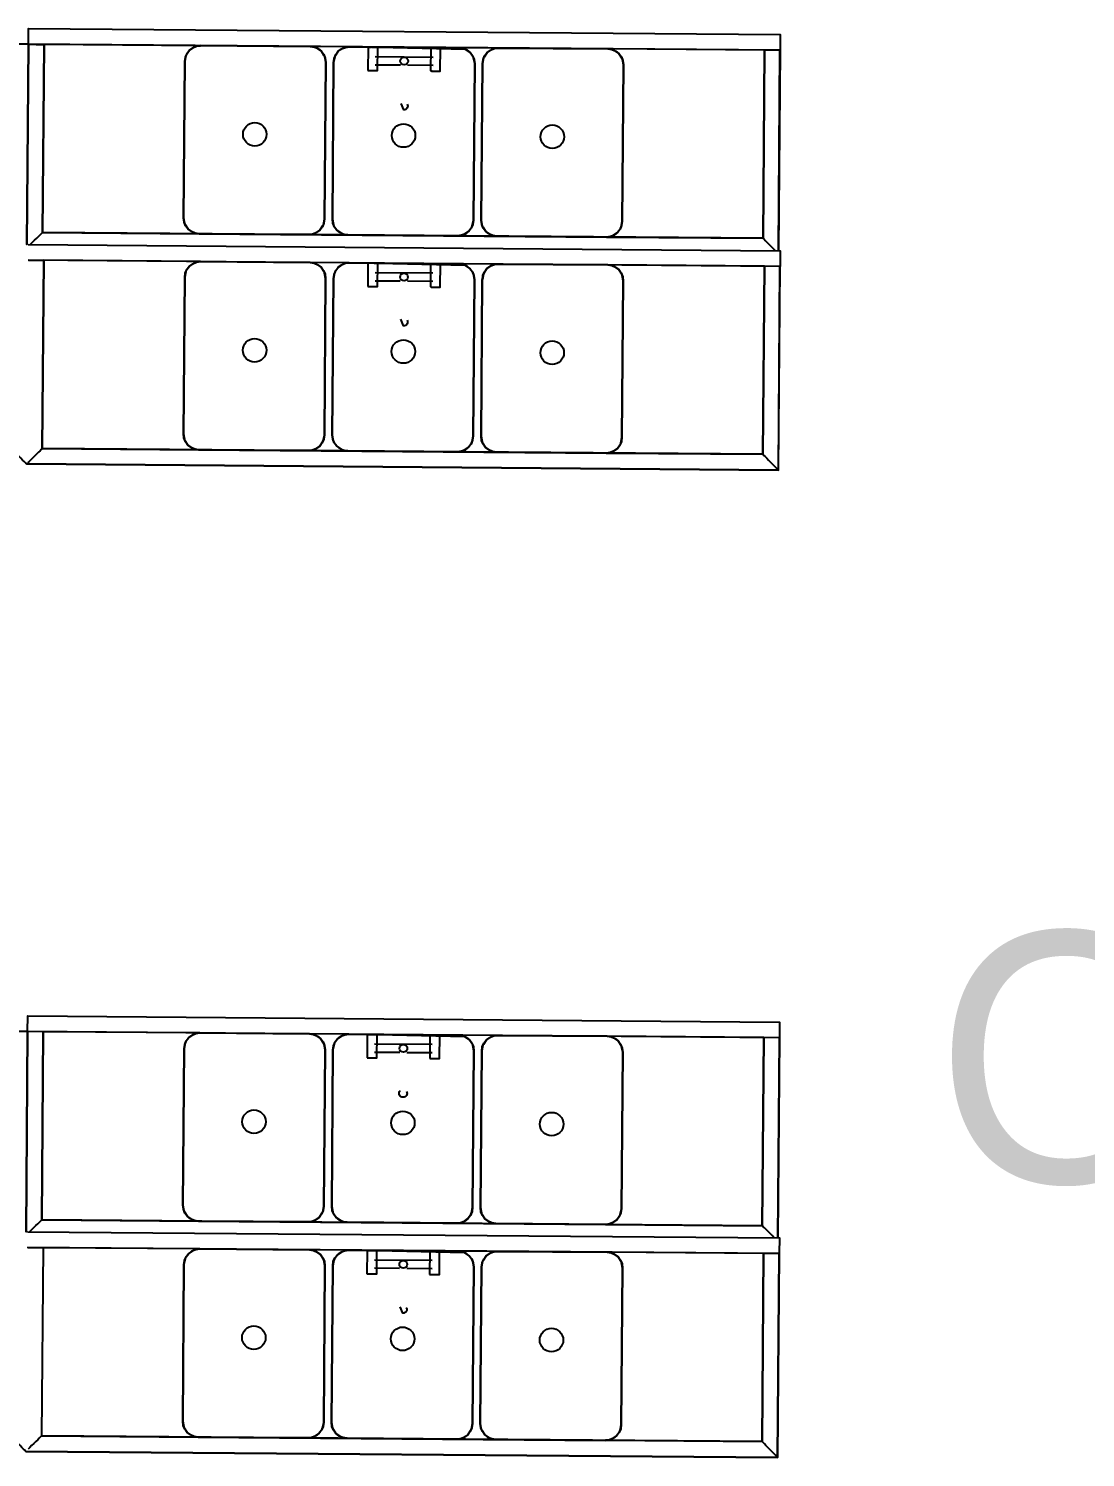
# Model space of a CAD drawing. Header units: metres. Extents: x 2.3 to 42.8, y 0.9 to 31.9.
# Drawn here: x 36.143 to 37.492, y 5.692 to 7.515 of the extents above; entities that cross this region are included whole.
import ezdxf

# ---------------------------------------------------------------- set-up
doc = ezdxf.new("R2010")
doc.units = ezdxf.units.M
doc.layers.add('ARREDI', color=9, linetype='Continuous')
doc.layers.add('WAYFINDING_TESTI', color=7, linetype='Continuous')

msp = doc.modelspace()

# ---------------------------------------------------------------- linework, layer by layer
at = {"layer": 'ARREDI'}
for points in [[(36.1424, 7.4949), (36.1403, 7.2393), (36.1424, 7.4949), (36.1425, 7.5149), (37.1026, 7.5072), (37.1024, 7.4872), (36.142, 7.4949), (36.1224, 7.4951), (36.1204, 7.2551), (35.2004, 7.2625), (35.2023, 7.5025), (35.1823, 7.5027), (35.1802, 7.2427), (35.1822, 7.2427), (35.1802, 7.2427)], [(36.1427, 7.4949), (36.1437, 7.4949), (36.1453, 7.4949), (36.1474, 7.4949), (36.1498, 7.4949), (36.1524, 7.4948)], [(36.1529, 7.4948), (36.155, 7.4948), (36.1574, 7.4948), (36.1595, 7.4948), (36.161, 7.4948), (36.162, 7.4948)], [(36.1604, 7.2548), (36.1624, 7.4948)], [(36.3436, 7.4801), (36.3422, 7.4733)], [(36.3443, 7.4817), (36.3436, 7.4801)], [(36.354, 7.4912), (36.3482, 7.4874), (36.3443, 7.4817)], [(36.3556, 7.4919), (36.354, 7.4912)], [(36.3624, 7.4932), (36.3556, 7.4919)], [(36.3624, 7.4932), (36.5024, 7.492), (36.4947, 7.4921)], [(36.5092, 7.4906), (36.5024, 7.492)], [(36.5108, 7.4899), (36.5092, 7.4906)], [(36.5203, 7.4803), (36.5165, 7.486), (36.5108, 7.4899)], [(36.5209, 7.4787), (36.5203, 7.4803)], [(36.5222, 7.4719), (36.521, 7.4787)], [(36.5337, 7.4786), (36.5322, 7.4718)], [(36.5343, 7.4801), (36.5337, 7.4786)], [(36.544, 7.4897), (36.5382, 7.4859), (36.5343, 7.4801)], [(36.5456, 7.4903), (36.544, 7.4897)], [(36.5524, 7.4916), (36.5456, 7.4903)], [(36.7008, 7.4884), (36.5524, 7.4916), (36.6924, 7.4905)], [(36.5762, 7.4914), (36.5759, 7.4614)], [(36.5759, 7.4614), (36.5761, 7.4614), (36.5767, 7.4614), (36.5777, 7.4614), (36.579, 7.4614), (36.5806, 7.4614), (36.5822, 7.4614), (36.5838, 7.4614), (36.5853, 7.4613), (36.5866, 7.4613), (36.5876, 7.4613), (36.5882, 7.4613), (36.5884, 7.4613), (36.5887, 7.4913)], [(36.577, 7.4914), (36.578, 7.4914), (36.5793, 7.4914), (36.5802, 7.4914)], [(36.5808, 7.4914), (36.5824, 7.4914), (36.584, 7.4914), (36.5855, 7.4913), (36.5868, 7.4913), (36.5878, 7.4913)], [(36.6592, 7.4782), (36.5854, 7.4788)], [(36.6562, 7.4908), (36.6559, 7.4608)], [(36.6559, 7.4608), (36.6561, 7.4608), (36.6568, 7.4608), (36.6578, 7.4608), (36.659, 7.4607), (36.6605, 7.4607), (36.6622, 7.4607), (36.6638, 7.4607), (36.6653, 7.4607), (36.6666, 7.4607), (36.6676, 7.4607), (36.6682, 7.4607), (36.6684, 7.4607), (36.6687, 7.4907)], [(36.657, 7.4908), (36.658, 7.4908), (36.6593, 7.4908), (36.6608, 7.4907), (36.6624, 7.4907), (36.664, 7.4907), (36.6655, 7.4907)], [(36.6657, 7.4907), (36.6668, 7.4907), (36.6678, 7.4907)], [(36.6992, 7.4891), (36.6924, 7.4905)], [(36.7103, 7.4787), (36.7065, 7.4845), (36.7008, 7.4884)], [(36.711, 7.4771), (36.7103, 7.4787)], [(36.7123, 7.4703), (36.711, 7.4771)], [(36.7237, 7.477), (36.7223, 7.4702)], [(36.7243, 7.4786), (36.7237, 7.477)], [(36.734, 7.4881), (36.7282, 7.4843), (36.7243, 7.4786)], [(36.7356, 7.4888), (36.734, 7.4881)], [(36.7424, 7.4901), (36.7356, 7.4888)], [(36.8892, 7.4875), (36.8824, 7.4889)], [(36.8908, 7.4869), (36.8892, 7.4875)], [(36.9003, 7.4772), (36.8965, 7.483), (36.8908, 7.4869)], [(36.901, 7.4756), (36.9003, 7.4772)], [(37.1024, 7.4872), (37.1004, 7.2316), (37.1021, 7.4872), (37.0824, 7.4873), (37.0805, 7.2473), (37.0808, 7.247), (37.0818, 7.246), (37.0834, 7.2443), (37.0855, 7.2423), (37.0878, 7.2398), (37.0904, 7.2372), (37.093, 7.2346), (37.0954, 7.2322)], [(36.5768, 7.4614), (36.5778, 7.4614), (36.579, 7.4614), (36.5802, 7.4614)], [(36.5805, 7.4614), (36.5822, 7.4614), (36.5838, 7.4614), (36.5853, 7.4613), (36.5866, 7.4613), (36.5876, 7.4613)], [(36.5854, 7.4688), (36.6175, 7.4686)], [(36.6267, 7.4685), (36.6591, 7.4682)], [(36.6568, 7.4608), (36.6578, 7.4607), (36.659, 7.4607), (36.6605, 7.4607), (36.6622, 7.4607), (36.6638, 7.4607), (36.6653, 7.4607)], [(36.6657, 7.4607), (36.6666, 7.4607), (36.6676, 7.4607)], [(36.9023, 7.4688), (36.901, 7.4756)], [(36.6262, 7.4184), (36.6266, 7.4173), (36.6268, 7.416), (36.6266, 7.4148), (36.6261, 7.4136), (36.6253, 7.4126), (36.6243, 7.4118), (36.6231, 7.4114), (36.6218, 7.4112), (36.6183, 7.4195)], [(36.3406, 7.2733), (36.3419, 7.2665)], [(36.3419, 7.2665), (36.3425, 7.2649)], [(36.3426, 7.2649), (36.3464, 7.2591), (36.3521, 7.2552)], [(36.5089, 7.2539), (36.5147, 7.2578), (36.5185, 7.2635)], [(36.5185, 7.2635), (36.5192, 7.2651)], [(36.5192, 7.2651), (36.5206, 7.2718)], [(36.5306, 7.2718), (36.5319, 7.265)], [(36.5319, 7.265), (36.5326, 7.2634)], [(36.5326, 7.2634), (36.5364, 7.2576), (36.5421, 7.2537)], [(36.6989, 7.2524), (36.7047, 7.2562), (36.7086, 7.2619)], [(36.7086, 7.2619), (36.7092, 7.2635)], [(36.7092, 7.2635), (36.7106, 7.2703)], [(36.7206, 7.2702), (36.7219, 7.2634)], [(36.7219, 7.2634), (36.7226, 7.2618)], [(36.7226, 7.2618), (36.7264, 7.256), (36.7321, 7.2521)], [(36.8889, 7.2509), (36.8947, 7.2547), (36.8986, 7.2604)], [(36.8986, 7.2604), (36.8992, 7.262)], [(36.8992, 7.262), (36.9006, 7.2688)], [(36.1423, 7.2393), (37.1024, 7.2315), (37.1022, 7.2115), (36.1422, 7.2193)], [(36.1453, 7.2399), (36.1477, 7.2423), (36.1504, 7.2448), (36.153, 7.2474), (36.1554, 7.2498), (36.1575, 7.2519), (36.1591, 7.2534), (36.1601, 7.2544), (36.1604, 7.2548)], [(37.0805, 7.2473), (36.1604, 7.2548)], [(36.3521, 7.2552), (36.3537, 7.2545)], [(36.3537, 7.2545), (36.3604, 7.2531)], [(36.3605, 7.2531), (36.8805, 7.2489)], [(36.5005, 7.252), (36.5073, 7.2533)], [(36.5073, 7.2533), (36.5089, 7.2539)], [(36.5421, 7.2537), (36.5437, 7.253)], [(36.5437, 7.253), (36.5505, 7.2516)], [(36.6905, 7.2505), (36.6973, 7.2518)], [(36.6973, 7.2518), (36.6989, 7.2524)], [(36.7321, 7.2521), (36.7337, 7.2515)], [(36.7337, 7.2515), (36.7405, 7.2501)], [(36.8805, 7.2489), (36.8873, 7.2502)], [(36.8873, 7.2502), (36.8889, 7.2509)], [(36.1401, 6.9593), (37.1001, 6.9515), (37.1019, 7.2115), (37.0822, 7.2117), (37.0803, 6.9717), (37.0806, 6.9713), (37.0816, 6.9703), (37.0832, 6.9687), (37.0853, 6.9667), (37.0876, 6.9642), (37.0902, 6.9616), (37.0928, 6.959), (37.0952, 6.9566), (37.0972, 6.9545), (37.0988, 6.9529), (37.0998, 6.9519), (37.1001, 6.9515), (37.1022, 7.2115)], [(36.1425, 7.2193), (36.1435, 7.2193), (36.1451, 7.2193), (36.1472, 7.2193), (36.1496, 7.2193), (36.1522, 7.2192)], [(36.1529, 7.2192), (36.1548, 7.2192), (36.1572, 7.2192), (36.1592, 7.2192), (36.1608, 7.2192), (36.1618, 7.2192)], [(36.1602, 6.9791), (36.1622, 7.2192)], [(36.3434, 7.2045), (36.342, 7.1977)], [(36.3441, 7.2061), (36.3434, 7.2045)], [(36.3538, 7.2156), (36.348, 7.2118), (36.3441, 7.2061)], [(36.3554, 7.2162), (36.3538, 7.2156)], [(36.3622, 7.2175), (36.3554, 7.2162)], [(36.3622, 7.2175), (36.5022, 7.2164), (36.4947, 7.2165)], [(36.509, 7.215), (36.5022, 7.2164)], [(36.5106, 7.2143), (36.509, 7.215)], [(36.5201, 7.2046), (36.5163, 7.2104), (36.5106, 7.2143)], [(36.5207, 7.203), (36.5201, 7.2046)], [(36.522, 7.1962), (36.5207, 7.203)], [(36.5334, 7.2029), (36.532, 7.1962)], [(36.5341, 7.2045), (36.5334, 7.2029)], [(36.5438, 7.2141), (36.538, 7.2102), (36.5341, 7.2045)], [(36.5454, 7.2147), (36.5438, 7.214)], [(36.5522, 7.216), (36.5454, 7.2147)], [(36.7006, 7.2128), (36.5522, 7.216), (36.6922, 7.2149)], [(36.576, 7.2158), (36.5757, 7.1858)], [(36.5757, 7.1858), (36.5759, 7.1858), (36.5765, 7.1858), (36.5775, 7.1858), (36.5788, 7.1858), (36.5803, 7.1858), (36.582, 7.1858), (36.5836, 7.1857), (36.5851, 7.1857), (36.5864, 7.1857), (36.5874, 7.1857), (36.588, 7.1857), (36.5882, 7.1857), (36.5885, 7.2157)], [(36.5768, 7.2158), (36.5778, 7.2158), (36.5791, 7.2158), (36.5802, 7.2158)], [(36.5806, 7.2158), (36.5822, 7.2158), (36.5838, 7.2157), (36.5853, 7.2157), (36.5866, 7.2157), (36.5876, 7.2157)], [(36.659, 7.2026), (36.5852, 7.2032)], [(36.656, 7.2152), (36.6557, 7.1852)], [(36.6557, 7.1852), (36.6559, 7.1852), (36.6565, 7.1852), (36.6575, 7.1851), (36.6588, 7.1851), (36.6604, 7.1851), (36.662, 7.1851), (36.6636, 7.1851), (36.6651, 7.1851), (36.6664, 7.1851), (36.6674, 7.1851), (36.668, 7.1851), (36.6682, 7.1851), (36.6685, 7.2151)], [(36.6568, 7.2151), (36.6578, 7.2151), (36.6591, 7.2151), (36.6606, 7.2151), (36.6622, 7.2151), (36.6638, 7.2151), (36.6653, 7.2151)], [(36.6657, 7.2151), (36.6666, 7.2151), (36.6676, 7.2151)], [(36.699, 7.2135), (36.6922, 7.2149)], [(36.7101, 7.2031), (36.7063, 7.2089), (36.7006, 7.2128)], [(36.7108, 7.2015), (36.7101, 7.2031)], [(36.7241, 7.203), (36.7235, 7.2014)], [(36.7338, 7.2125), (36.728, 7.2087), (36.7241, 7.203)], [(36.7354, 7.2132), (36.7338, 7.2125)], [(36.7422, 7.2145), (36.7354, 7.2132)], [(36.889, 7.2119), (36.8822, 7.2133)], [(36.8906, 7.2112), (36.889, 7.2119)], [(36.9001, 7.2016), (36.8963, 7.2074), (36.8906, 7.2112)], [(36.5765, 7.1858), (36.5775, 7.1858), (36.5788, 7.1858), (36.5802, 7.1858)], [(36.5803, 7.1858), (36.582, 7.1858), (36.5836, 7.1857), (36.5851, 7.1857), (36.5864, 7.1857), (36.5874, 7.1857)], [(36.5851, 7.1932), (36.6173, 7.193)], [(36.6265, 7.1929), (36.6589, 7.1926)], [(36.6566, 7.1851), (36.6575, 7.1851), (36.6588, 7.1851), (36.6603, 7.1851), (36.662, 7.1851), (36.6636, 7.1851), (36.6651, 7.1851)], [(36.6664, 7.1851), (36.6674, 7.1851)], [(36.712, 7.1947), (36.7108, 7.2015)], [(36.7235, 7.2014), (36.7221, 7.1946)], [(36.9008, 7.2), (36.9001, 7.2016)], [(36.9021, 7.1932), (36.9008, 7.2)], [(36.6259, 7.1428), (36.6264, 7.1416), (36.6266, 7.1404), (36.6264, 7.1391), (36.6259, 7.138), (36.6251, 7.137), (36.6241, 7.1362), (36.6229, 7.1357), (36.6216, 7.1356), (36.6181, 7.1439)], [(36.3404, 6.9977), (36.3417, 6.9909)], [(36.3417, 6.9909), (36.3424, 6.9893)], [(36.3423, 6.9893), (36.3462, 6.9835), (36.3519, 6.9796)], [(36.5087, 6.9783), (36.5144, 6.9821), (36.5183, 6.9879)], [(36.5183, 6.9879), (36.519, 6.9894)], [(36.519, 6.9894), (36.5204, 6.9962)], [(36.5304, 6.9961), (36.5317, 6.9893)], [(36.5317, 6.9893), (36.5324, 6.9877)], [(36.5324, 6.9877), (36.5362, 6.982), (36.5419, 6.9781)], [(36.6987, 6.9768), (36.7045, 6.9806), (36.7083, 6.9863)], [(36.7084, 6.9863), (36.709, 6.9879)], [(36.709, 6.9879), (36.7104, 6.9947)], [(36.7204, 6.9946), (36.7217, 6.9878)], [(36.7217, 6.9878), (36.7224, 6.9862)], [(36.7224, 6.9862), (36.7262, 6.9804), (36.7319, 6.9765)], [(36.8887, 6.9753), (36.8945, 6.9791), (36.8984, 6.9848)], [(36.8984, 6.9848), (36.899, 6.9864)], [(36.899, 6.9864), (36.9004, 6.9931)], [(37.1001, 6.9515), (36.1401, 6.9593), (36.1397, 6.9596), (36.1387, 6.9606), (36.1372, 6.9623), (36.1351, 6.9643), (36.1327, 6.9668), (36.1302, 6.9694), (36.1276, 6.972), (36.1252, 6.9744), (36.1231, 6.9765), (36.1216, 6.9781), (36.1206, 6.9791), (36.1202, 6.9795)], [(36.1602, 6.9791), (36.1599, 6.9788), (36.1589, 6.9778), (36.1573, 6.9762), (36.1552, 6.9742), (36.1528, 6.9718), (36.1502, 6.9692), (36.1475, 6.9666), (36.1451, 6.9643), (36.143, 6.9622), (36.1414, 6.9606)], [(37.0803, 6.9717), (36.1602, 6.9791)], [(36.3519, 6.9796), (36.3535, 6.9789)], [(36.3535, 6.9789), (36.3602, 6.9775)], [(36.3602, 6.9775), (36.8803, 6.9733)], [(36.5003, 6.9764), (36.5071, 6.9777)], [(36.5071, 6.9777), (36.5087, 6.9783)], [(36.5419, 6.9781), (36.5435, 6.9774)], [(36.5435, 6.9774), (36.5503, 6.976)], [(36.6903, 6.9748), (36.6971, 6.9761)], [(36.6971, 6.9761), (36.6987, 6.9768)], [(36.7319, 6.9765), (36.7335, 6.9759)], [(36.7335, 6.9758), (36.7403, 6.9744)], [(36.8803, 6.9733), (36.8871, 6.9746)], [(36.8871, 6.9746), (36.8887, 6.9753)], [(37.1015, 6.2272), (37.0994, 5.9716), (37.1015, 6.2272), (37.0815, 6.2274), (37.0796, 5.9873), (36.1595, 5.9948), (36.1614, 6.2348), (36.1414, 6.235), (36.1394, 5.9794), (36.1414, 6.235), (36.1416, 6.255), (37.1017, 6.2472), (37.1015, 6.2272), (36.1414, 6.235), (36.1214, 6.2351), (36.1195, 5.9951), (35.1994, 6.0026), (35.2014, 6.2426), (35.1814, 6.2427), (35.1793, 5.9827), (35.1813, 5.9827), (35.1793, 5.9827)], [(36.3427, 6.2201), (36.3413, 6.2134)], [(36.3434, 6.2217), (36.3427, 6.2201)], [(36.3531, 6.2313), (36.3473, 6.2274), (36.3434, 6.2217)], [(36.3546, 6.2319), (36.3531, 6.2313)], [(36.3615, 6.2332), (36.3546, 6.2319)], [(36.3614, 6.2332), (36.5015, 6.2321), (36.4947, 6.2321)], [(36.5082, 6.2307), (36.5015, 6.2321)], [(36.5098, 6.23), (36.5082, 6.2306)], [(36.5194, 6.2203), (36.5156, 6.2261), (36.5098, 6.23)], [(36.52, 6.2187), (36.5194, 6.2203)], [(36.5213, 6.2119), (36.52, 6.2187)], [(36.5327, 6.2186), (36.5313, 6.2118)], [(36.5334, 6.2202), (36.5327, 6.2186)], [(36.5431, 6.2297), (36.5373, 6.2259), (36.5334, 6.2202)], [(36.5447, 6.2304), (36.5431, 6.2297)], [(36.5515, 6.2317), (36.5447, 6.2304)], [(36.6998, 6.2284), (36.5515, 6.2317), (36.6915, 6.2305)], [(36.5752, 6.2315), (36.575, 6.2015)], [(36.575, 6.2015), (36.5752, 6.2015), (36.5758, 6.2015), (36.5768, 6.2014), (36.5781, 6.2014), (36.5796, 6.2014), (36.5812, 6.2014), (36.5828, 6.2014), (36.5843, 6.2014), (36.5856, 6.2014), (36.5866, 6.2014), (36.5873, 6.2014), (36.5875, 6.2014), (36.5877, 6.2314)], [(36.5761, 6.2315), (36.5771, 6.2314), (36.5783, 6.2314), (36.5798, 6.2314)], [(36.5802, 6.2314), (36.5815, 6.2314), (36.5831, 6.2314), (36.5846, 6.2314), (36.5859, 6.2314), (36.5869, 6.2314)], [(36.6582, 6.2183), (36.5845, 6.2189)], [(36.6552, 6.2308), (36.655, 6.2008)], [(36.655, 6.2008), (36.6552, 6.2008), (36.6558, 6.2008), (36.6568, 6.2008), (36.6581, 6.2008), (36.6596, 6.2008), (36.6612, 6.2008), (36.6628, 6.2008), (36.6644, 6.2007), (36.6656, 6.2007), (36.6666, 6.2007), (36.6673, 6.2007), (36.6675, 6.2007), (36.6677, 6.2307)], [(36.6561, 6.2308), (36.657, 6.2308), (36.6584, 6.2308), (36.6599, 6.2308), (36.6615, 6.2308), (36.6631, 6.2308), (36.6646, 6.2307), (36.6657, 6.2307)], [(36.6659, 6.2307), (36.6669, 6.2307)], [(36.6983, 6.2291), (36.6915, 6.2305)], [(36.7094, 6.2188), (36.7056, 6.2245), (36.6998, 6.2284)], [(36.71, 6.2172), (36.7094, 6.2188)], [(36.7234, 6.2186), (36.7227, 6.2171)], [(36.7331, 6.2282), (36.7273, 6.2244), (36.7234, 6.2186)], [(36.7347, 6.2288), (36.7331, 6.2282)], [(36.7415, 6.2301), (36.7347, 6.2288)], [(36.8883, 6.2276), (36.8815, 6.229)], [(36.8899, 6.2269), (36.8883, 6.2276)], [(36.8994, 6.2172), (36.8956, 6.223), (36.8899, 6.2269)], [(36.5758, 6.2015), (36.5768, 6.2014), (36.5781, 6.2014), (36.5796, 6.2014)], [(36.5802, 6.2014), (36.5812, 6.2014), (36.5828, 6.2014), (36.5843, 6.2014), (36.5856, 6.2014), (36.5866, 6.2014)], [(36.5844, 6.2089), (36.6166, 6.2086)], [(36.6258, 6.2085), (36.6582, 6.2083)], [(36.6558, 6.2008), (36.6568, 6.2008), (36.6581, 6.2008), (36.6596, 6.2008), (36.6612, 6.2008), (36.6628, 6.2007), (36.6644, 6.2007), (36.6656, 6.2007)], [(36.6657, 6.2007), (36.6666, 6.2007)], [(36.7113, 6.2104), (36.71, 6.2172)], [(36.7227, 6.2171), (36.7213, 6.2103)], [(36.9, 6.2156), (36.8994, 6.2172)], [(36.9013, 6.2088), (36.9, 6.2156)], [(36.6208, 6.1513), (36.6195, 6.1514), (36.6183, 6.1519), (36.6173, 6.1527), (36.6165, 6.1537), (36.616, 6.1549), (36.6159, 6.1561), (36.616, 6.1574), (36.6165, 6.1585), (36.6173, 6.1595), (36.6175, 6.1597)], [(36.6252, 6.1585), (36.6257, 6.1573), (36.6259, 6.156), (36.6257, 6.1548), (36.6252, 6.1536), (36.6244, 6.1526), (36.6233, 6.1519), (36.6221, 6.1514), (36.6208, 6.1513)], [(36.3397, 6.0133), (36.341, 6.0065)], [(36.341, 6.0065), (36.3416, 6.0049)], [(36.3416, 6.0049), (36.3454, 5.9991), (36.3511, 5.9953)], [(36.5079, 5.994), (36.5137, 5.9978), (36.5176, 6.0035)], [(36.5176, 6.0035), (36.5183, 6.0051)], [(36.5183, 6.0051), (36.5197, 6.0119)], [(36.5297, 6.0118), (36.531, 6.005)], [(36.531, 6.005), (36.5316, 6.0034)], [(36.5316, 6.0034), (36.5354, 5.9976), (36.5412, 5.9937)], [(36.6979, 5.9924), (36.7037, 5.9963), (36.7076, 6.002)], [(36.7076, 6.002), (36.7083, 6.0036)], [(36.7083, 6.0036), (36.7097, 6.0103)], [(36.7197, 6.0103), (36.721, 6.0035)], [(36.721, 6.0035), (36.7216, 6.0019)], [(36.7216, 6.0019), (36.7254, 5.9961), (36.7312, 5.9922)], [(36.8879, 5.9909), (36.8937, 5.9947), (36.8976, 6.0004)], [(36.8976, 6.0004), (36.8983, 6.002)], [(36.8983, 6.002), (36.8997, 6.0088)], [(36.1444, 5.9799), (36.1468, 5.9823), (36.1494, 5.9849), (36.152, 5.9874), (36.1545, 5.9898), (36.1565, 5.9919), (36.1582, 5.9935), (36.1592, 5.9945), (36.1595, 5.9948)], [(36.3511, 5.9953), (36.3527, 5.9946)], [(36.3527, 5.9946), (36.3595, 5.9932)], [(36.3595, 5.9932), (36.8795, 5.989)], [(36.4995, 5.992), (36.5063, 5.9933)], [(36.5063, 5.9933), (36.5079, 5.994)], [(36.5412, 5.9937), (36.5427, 5.993)], [(36.5427, 5.993), (36.5495, 5.9916)], [(36.6895, 5.9905), (36.6963, 5.9918)], [(36.6963, 5.9918), (36.6979, 5.9924)], [(36.7312, 5.9922), (36.7327, 5.9915)], [(36.7327, 5.9915), (36.7395, 5.9901)], [(36.8795, 5.989), (36.8863, 5.9903)], [(36.8863, 5.9903), (36.8879, 5.9909)], [(37.0944, 5.9722), (37.092, 5.9747), (37.0895, 5.9773), (37.0869, 5.9799), (37.0845, 5.9823), (37.0825, 5.9844), (37.0809, 5.986), (37.0799, 5.987), (37.0796, 5.9873)], [(36.1414, 5.9794), (37.1015, 5.9716), (37.1013, 5.9516), (36.1416, 5.9594), (36.1612, 5.9592), (36.1593, 5.7192), (36.1589, 5.7188), (36.1579, 5.7179), (36.1563, 5.7163), (36.1543, 5.7142), (36.1518, 5.7118), (36.1492, 5.7093), (36.1466, 5.7067), (36.1442, 5.7043), (36.1421, 5.7022)], [(36.1391, 5.6993), (37.0992, 5.6916), (37.1013, 5.9516), (37.0813, 5.9517), (37.0793, 5.7117), (36.1593, 5.7192)], [(36.3425, 5.9445), (36.3411, 5.9377)], [(36.3432, 5.9461), (36.3425, 5.9445)], [(36.3528, 5.9556), (36.3471, 5.9518), (36.3432, 5.9461)], [(36.3544, 5.9563), (36.3528, 5.9556)], [(36.3612, 5.9576), (36.3544, 5.9563)], [(36.3612, 5.9576), (36.5013, 5.9564), (36.4947, 5.9565)], [(36.508, 5.955), (36.5013, 5.9564)], [(36.5096, 5.9544), (36.508, 5.955)], [(36.5192, 5.9447), (36.5153, 5.9505), (36.5096, 5.9544)], [(36.5198, 5.9431), (36.5191, 5.9447)], [(36.5332, 5.9446), (36.5325, 5.943)], [(36.5429, 5.9541), (36.5371, 5.9503), (36.5332, 5.9446)], [(36.5445, 5.9547), (36.5429, 5.9541)], [(36.5513, 5.956), (36.5445, 5.9547)], [(36.6996, 5.9528), (36.5513, 5.956), (36.6913, 5.9549)], [(36.575, 5.9558), (36.5748, 5.9258)], [(36.5748, 5.9258), (36.575, 5.9258), (36.5756, 5.9258), (36.5766, 5.9258), (36.5779, 5.9258), (36.5794, 5.9258), (36.581, 5.9258), (36.5826, 5.9258), (36.5841, 5.9258), (36.5854, 5.9258), (36.5864, 5.9257), (36.5871, 5.9257), (36.5873, 5.9257), (36.5875, 5.9557)], [(36.5758, 5.9558), (36.5768, 5.9558), (36.5781, 5.9558), (36.5796, 5.9558)], [(36.5802, 5.9558), (36.5813, 5.9558), (36.5829, 5.9558), (36.5844, 5.9558), (36.5857, 5.9558), (36.5867, 5.9557)], [(36.655, 5.9552), (36.6548, 5.9252)], [(36.6548, 5.9252), (36.655, 5.9252), (36.6556, 5.9252), (36.6566, 5.9252), (36.6579, 5.9252), (36.6594, 5.9252), (36.661, 5.9251), (36.6626, 5.9251), (36.6641, 5.9251), (36.6654, 5.9251), (36.6664, 5.9251), (36.6671, 5.9251), (36.6673, 5.9251), (36.6675, 5.9551)], [(36.6559, 5.9552), (36.6569, 5.9552), (36.6581, 5.9552), (36.6596, 5.9552), (36.6613, 5.9551), (36.6629, 5.9551), (36.6644, 5.9551), (36.6657, 5.9551)], [(36.6657, 5.9551), (36.6667, 5.9551)], [(36.698, 5.9535), (36.6913, 5.9549)], [(36.7092, 5.9431), (36.7054, 5.9489), (36.6996, 5.9528)], [(36.7329, 5.9526), (36.7271, 5.9488), (36.7232, 5.943)], [(36.7345, 5.9532), (36.7329, 5.9526)], [(36.7413, 5.9545), (36.7345, 5.9532)], [(36.8881, 5.952), (36.8813, 5.9534)], [(36.8896, 5.9513), (36.8881, 5.952)], [(36.8992, 5.9416), (36.8954, 5.9474), (36.8896, 5.9513)], [(37.1013, 5.9516), (37.0992, 5.6916)], [(36.5211, 5.9363), (36.5198, 5.9431)], [(36.5325, 5.943), (36.5311, 5.9362)], [(36.5842, 5.9333), (36.6164, 5.933)], [(36.658, 5.9427), (36.5843, 5.9433)], [(36.6256, 5.9329), (36.658, 5.9327)], [(36.7098, 5.9415), (36.7092, 5.9431)], [(36.7111, 5.9347), (36.7098, 5.9415)], [(36.7225, 5.9414), (36.7211, 5.9347)], [(36.7232, 5.943), (36.7225, 5.9414)], [(36.8998, 5.94), (36.8992, 5.9416)], [(36.9011, 5.9332), (36.8998, 5.94)], [(36.5756, 5.9258), (36.5766, 5.9258), (36.5779, 5.9258), (36.5794, 5.9258)], [(36.581, 5.9258), (36.5826, 5.9258), (36.5841, 5.9258), (36.5854, 5.9258), (36.5864, 5.9258)], [(36.6556, 5.9252), (36.6566, 5.9252), (36.6579, 5.9252), (36.6594, 5.9252), (36.661, 5.9251), (36.6626, 5.9251), (36.6642, 5.9251), (36.6654, 5.9251)], [(36.625, 5.8828), (36.6255, 5.8817), (36.6257, 5.8804), (36.6255, 5.8792), (36.625, 5.878), (36.6242, 5.877), (36.6231, 5.8763), (36.6219, 5.8758), (36.6206, 5.8756), (36.6171, 5.8839)], [(36.3395, 5.7377), (36.3408, 5.7309)], [(36.3408, 5.7309), (36.3414, 5.7293)], [(36.3414, 5.7293), (36.3452, 5.7235), (36.3509, 5.7196)], [(36.5077, 5.7184), (36.5135, 5.7222), (36.5174, 5.7279)], [(36.5174, 5.7279), (36.5181, 5.7295)], [(36.5181, 5.7295), (36.5195, 5.7363)], [(36.5295, 5.7362), (36.5308, 5.7294)], [(36.5308, 5.7294), (36.5314, 5.7278)], [(36.5314, 5.7278), (36.5352, 5.722), (36.5409, 5.7181)], [(36.6977, 5.7168), (36.7035, 5.7206), (36.7074, 5.7264)], [(36.7074, 5.7264), (36.7081, 5.7279)], [(36.7081, 5.7279), (36.7095, 5.7347)], [(36.7195, 5.7346), (36.7208, 5.7278)], [(36.7208, 5.7278), (36.7214, 5.7262)], [(36.7214, 5.7262), (36.7252, 5.7205), (36.731, 5.7166)], [(36.8974, 5.7248), (36.8981, 5.7264)], [(36.8981, 5.7264), (36.8995, 5.7332)], [(37.0992, 5.6916), (36.1391, 5.6993), (36.1388, 5.6997), (36.1378, 5.7007), (36.1362, 5.7023), (36.1342, 5.7044), (36.1318, 5.7068), (36.1292, 5.7094), (36.1266, 5.712), (36.1243, 5.7145), (36.1222, 5.7166), (36.1206, 5.7181), (36.1196, 5.7192), (36.1193, 5.7195)], [(36.3509, 5.7196), (36.3525, 5.719)], [(36.3525, 5.719), (36.3593, 5.7176)], [(36.3593, 5.7176), (36.8793, 5.7133)], [(36.4993, 5.7164), (36.5061, 5.7177)], [(36.5061, 5.7177), (36.5077, 5.7184)], [(36.5409, 5.7181), (36.5425, 5.7174)], [(36.5425, 5.7174), (36.5493, 5.716)], [(36.6893, 5.7149), (36.6961, 5.7162)], [(36.6961, 5.7162), (36.6977, 5.7168)], [(36.731, 5.7166), (36.7325, 5.7159)], [(36.7325, 5.7159), (36.7393, 5.7145)], [(36.8793, 5.7133), (36.8861, 5.7146)], [(36.8861, 5.7146), (36.8877, 5.7153)], [(36.8877, 5.7153), (36.8935, 5.7191), (36.8974, 5.7248)], [(37.0992, 5.6916), (37.0989, 5.6919), (37.0979, 5.6929), (37.0963, 5.6945), (37.0942, 5.6966), (37.0918, 5.699), (37.0893, 5.7016), (37.0867, 5.7043), (37.0843, 5.7067), (37.0823, 5.7088), (37.0807, 5.7104), (37.0797, 5.7114), (37.0794, 5.7117)]]:
    msp.add_lwpolyline(points, dxfattribs=at)
for points in [[(36.1624, 7.4948), (36.1604, 7.2548), (36.3605, 7.2531), (36.3553, 7.2539), (36.3505, 7.2559), (36.3464, 7.2591), (36.3432, 7.2633), (36.3413, 7.2681), (36.3406, 7.2733), (36.3422, 7.4733), (36.343, 7.4785), (36.345, 7.4833), (36.3482, 7.4874), (36.3524, 7.4905), (36.3572, 7.4925), (36.3624, 7.4931)], [(36.5206, 7.2718), (36.5199, 7.2667), (36.5179, 7.2619), (36.5147, 7.2577), (36.5105, 7.2546), (36.5056, 7.2526), (36.5005, 7.252), (36.5505, 7.2516), (36.5453, 7.2523), (36.5405, 7.2544), (36.5364, 7.2576), (36.5332, 7.2617), (36.5313, 7.2666), (36.5306, 7.2718), (36.5322, 7.4718), (36.533, 7.4769), (36.535, 7.4818), (36.5382, 7.4859), (36.5424, 7.489), (36.5472, 7.491), (36.5524, 7.4916), (36.5024, 7.492), (36.5076, 7.4913), (36.5124, 7.4893), (36.5165, 7.4861), (36.5197, 7.4819), (36.5216, 7.477), (36.5222, 7.4719)], [(36.7206, 7.2702), (36.7223, 7.4702), (36.723, 7.4754), (36.725, 7.4802), (36.7282, 7.4843), (36.7324, 7.4875), (36.7372, 7.4894), (36.7424, 7.4901), (36.6924, 7.4905), (36.6976, 7.4898), (36.7024, 7.4877), (36.7065, 7.4845), (36.7096, 7.4803), (36.7116, 7.4755), (36.7123, 7.4703), (36.7106, 7.2703), (36.7099, 7.2651), (36.7079, 7.2603), (36.7047, 7.2562), (36.7005, 7.2531), (36.6956, 7.2511), (36.6905, 7.2505), (36.7405, 7.2501), (36.7353, 7.2508), (36.7305, 7.2528), (36.7264, 7.256), (36.7232, 7.2602), (36.7213, 7.265)], [(36.7424, 7.4901), (36.8824, 7.4889)], [(37.0824, 7.4873), (36.8824, 7.4889), (36.8876, 7.4882), (36.8924, 7.4862), (36.8965, 7.483), (36.8997, 7.4788), (36.9016, 7.474), (36.9023, 7.4688), (36.9006, 7.2688), (36.8999, 7.2636), (36.8979, 7.2588), (36.8947, 7.2547), (36.8905, 7.2515), (36.8857, 7.2496), (36.8805, 7.2489), (37.0805, 7.2473)], [(36.3406, 7.2733), (36.3422, 7.4733)], [(36.5222, 7.4719), (36.5206, 7.2718)], [(36.5306, 7.2718), (36.5322, 7.4718)], [(36.7123, 7.4703), (36.7106, 7.2703)], [(36.7206, 7.2702), (36.7223, 7.4702)], [(36.9023, 7.4688), (36.9006, 7.2688)], [(36.5005, 7.252), (36.3605, 7.2531)], [(36.6905, 7.2505), (36.5505, 7.2516)], [(36.8805, 7.2489), (36.7405, 7.2501)], [(36.1622, 7.2192), (36.1602, 6.9791), (36.3602, 6.9775), (36.3551, 6.9782), (36.3503, 6.9803), (36.3461, 6.9835), (36.343, 6.9877), (36.3411, 6.9925), (36.3404, 6.9977), (36.342, 7.1977), (36.3427, 7.2029), (36.3448, 7.2077), (36.348, 7.2118), (36.3522, 7.2149), (36.357, 7.2169), (36.3622, 7.2175)], [(36.5204, 6.9962), (36.5197, 6.9911), (36.5177, 6.9862), (36.5144, 6.9821), (36.5103, 6.979), (36.5054, 6.977), (36.5003, 6.9764), (36.5503, 6.976), (36.5451, 6.9767), (36.5403, 6.9787), (36.5362, 6.9819), (36.533, 6.9861), (36.5311, 6.991), (36.5304, 6.9961), (36.532, 7.1962), (36.5328, 7.2013), (36.5348, 7.2061), (36.538, 7.2103), (36.5422, 7.2134), (36.547, 7.2154), (36.5522, 7.216), (36.5022, 7.2164), (36.5074, 7.2157), (36.5122, 7.2136), (36.5163, 7.2104), (36.5194, 7.2063), (36.5214, 7.2014), (36.522, 7.1962)], [(36.7204, 6.9946), (36.7221, 7.1946), (36.7228, 7.1998), (36.7248, 7.2046), (36.728, 7.2087), (36.7322, 7.2119), (36.737, 7.2138), (36.7422, 7.2145), (36.6922, 7.2149), (36.6974, 7.2141), (36.7022, 7.2121), (36.7063, 7.2089), (36.7094, 7.2047), (36.7114, 7.1999), (36.7121, 7.1947), (36.7104, 6.9947), (36.7097, 6.9895), (36.7077, 6.9847), (36.7045, 6.9806), (36.7003, 6.9775), (36.6954, 6.9755), (36.6903, 6.9748), (36.7403, 6.9744), (36.7351, 6.9752), (36.7303, 6.9772), (36.7262, 6.9804), (36.723, 6.9846), (36.7211, 6.9894)], [(36.7422, 7.2145), (36.8822, 7.2133)], [(37.0822, 7.2117), (36.8822, 7.2133), (36.8874, 7.2126), (36.8922, 7.2106), (36.8963, 7.2074), (36.8995, 7.2032), (36.9014, 7.1983), (36.9021, 7.1932), (36.9004, 6.9931), (36.8997, 6.988), (36.8977, 6.9832), (36.8945, 6.9791), (36.8903, 6.9759), (36.8855, 6.974), (36.8803, 6.9733), (37.0803, 6.9717)], [(36.3404, 6.9977), (36.342, 7.1977)], [(36.522, 7.1962), (36.5204, 6.9962)], [(36.5304, 6.9961), (36.532, 7.1962)], [(36.7121, 7.1947), (36.7104, 6.9947)], [(36.7204, 6.9946), (36.722, 7.1946)], [(36.9021, 7.1932), (36.9004, 6.9931)], [(36.5003, 6.9764), (36.3602, 6.9775)], [(36.6903, 6.9748), (36.5503, 6.976)], [(36.8803, 6.9733), (36.7403, 6.9744)], [(36.1614, 6.2348), (36.1595, 5.9948), (36.3595, 5.9932), (36.3543, 5.9939), (36.3495, 5.9959), (36.3454, 5.9991), (36.3423, 6.0033), (36.3403, 6.0082), (36.3397, 6.0133), (36.3413, 6.2134), (36.342, 6.2185), (36.3441, 6.2233), (36.3473, 6.2275), (36.3514, 6.2306), (36.3563, 6.2325), (36.3615, 6.2332)], [(36.5197, 6.0119), (36.519, 6.0067), (36.5169, 6.0019), (36.5137, 5.9978), (36.5095, 5.9946), (36.5047, 5.9927), (36.4995, 5.992), (36.5495, 5.9916), (36.5443, 5.9924), (36.5395, 5.9944), (36.5354, 5.9976), (36.5323, 6.0018), (36.5303, 6.0066), (36.5297, 6.0118), (36.5313, 6.2118), (36.532, 6.217), (36.5341, 6.2218), (36.5373, 6.2259), (36.5414, 6.229), (36.5463, 6.231), (36.5515, 6.2316), (36.5015, 6.2321), (36.5066, 6.2313), (36.5114, 6.2293), (36.5156, 6.2261), (36.5187, 6.2219), (36.5207, 6.2171), (36.5213, 6.2119)], [(36.7197, 6.0103), (36.7213, 6.2103), (36.722, 6.2154), (36.7241, 6.2202), (36.7273, 6.2244), (36.7315, 6.2275), (36.7363, 6.2295), (36.7415, 6.2301), (36.6915, 6.2305), (36.6967, 6.2298), (36.7015, 6.2278), (36.7056, 6.2245), (36.7087, 6.2204), (36.7107, 6.2155), (36.7113, 6.2104), (36.7097, 6.0103), (36.709, 6.0052), (36.7069, 6.0004), (36.7037, 5.9962), (36.6996, 5.9931), (36.6947, 5.9911), (36.6895, 5.9905), (36.7395, 5.9901), (36.7344, 5.9908), (36.7296, 5.9929), (36.7254, 5.9961), (36.7223, 6.0002), (36.7203, 6.0051)], [(36.7415, 6.2301), (36.8815, 6.229)], [(37.0815, 6.2274), (36.8815, 6.229), (36.8866, 6.2283), (36.8915, 6.2262), (36.8956, 6.223), (36.8987, 6.2188), (36.9007, 6.214), (36.9013, 6.2088), (36.8997, 6.0088), (36.899, 6.0036), (36.8969, 5.9988), (36.8937, 5.9947), (36.8896, 5.9916), (36.8847, 5.9896), (36.8795, 5.989), (37.0796, 5.9873)], [(36.3397, 6.0133), (36.3413, 6.2134)], [(36.5213, 6.2119), (36.5197, 6.0119)], [(36.5297, 6.0118), (36.5313, 6.2118)], [(36.7113, 6.2104), (36.7097, 6.0103)], [(36.7197, 6.0103), (36.7213, 6.2103)], [(36.9013, 6.2088), (36.8997, 6.0088)], [(36.4995, 5.992), (36.3595, 5.9932)], [(36.6895, 5.9905), (36.5495, 5.9916)], [(36.8795, 5.989), (36.7395, 5.9901)], [(36.1612, 5.9592), (36.1593, 5.7192), (36.3593, 5.7176), (36.3541, 5.7183), (36.3493, 5.7203), (36.3452, 5.7235), (36.3421, 5.7277), (36.3401, 5.7325), (36.3395, 5.7377), (36.3411, 5.9377), (36.3418, 5.9429), (36.3438, 5.9477), (36.3471, 5.9518), (36.3512, 5.955), (36.3561, 5.9569), (36.3612, 5.9576)], [(36.5195, 5.7363), (36.5188, 5.7311), (36.5167, 5.7263), (36.5135, 5.7222), (36.5093, 5.719), (36.5045, 5.7171), (36.4993, 5.7164), (36.5493, 5.716), (36.5441, 5.7168), (36.5393, 5.7188), (36.5352, 5.722), (36.5321, 5.7262), (36.5301, 5.731), (36.5295, 5.7362), (36.5311, 5.9362), (36.5318, 5.9414), (36.5338, 5.9462), (36.5371, 5.9503), (36.5412, 5.9534), (36.5461, 5.9554), (36.5513, 5.956), (36.5013, 5.9564), (36.5064, 5.9557), (36.5112, 5.9537), (36.5153, 5.9505), (36.5185, 5.9463), (36.5205, 5.9415), (36.5211, 5.9363)], [(36.7195, 5.7346), (36.7211, 5.9347), (36.7218, 5.9398), (36.7239, 5.9446), (36.7271, 5.9488), (36.7313, 5.9519), (36.7361, 5.9539), (36.7413, 5.9545), (36.6913, 5.9549), (36.6964, 5.9542), (36.7013, 5.9521), (36.7054, 5.9489), (36.7085, 5.9448), (36.7105, 5.9399), (36.7111, 5.9347), (36.7095, 5.7347), (36.7088, 5.7295), (36.7067, 5.7247), (36.7035, 5.7206), (36.6993, 5.7175), (36.6945, 5.7155), (36.6893, 5.7149), (36.7393, 5.7145), (36.7342, 5.7152), (36.7293, 5.7172), (36.7252, 5.7205), (36.7221, 5.7246), (36.7201, 5.7295)], [(36.7413, 5.9545), (36.8813, 5.9534)], [(37.0813, 5.9517), (36.8813, 5.9534), (36.8864, 5.9526), (36.8913, 5.9506), (36.8954, 5.9474), (36.8985, 5.9432), (36.9005, 5.9384), (36.9011, 5.9332), (36.8995, 5.7332), (36.8988, 5.728), (36.8967, 5.7232), (36.8935, 5.7191), (36.8894, 5.716), (36.8845, 5.714), (36.8793, 5.7134), (37.0793, 5.7117)], [(36.3395, 5.7377), (36.3411, 5.9377)], [(36.5211, 5.9363), (36.5195, 5.7363)], [(36.5295, 5.7362), (36.5311, 5.9362)], [(36.7111, 5.9347), (36.7095, 5.7347)], [(36.7195, 5.7346), (36.7211, 5.9347)], [(36.9011, 5.9332), (36.8995, 5.7332)], [(36.4993, 5.7164), (36.3593, 5.7176)], [(36.6893, 5.7149), (36.5493, 5.716)], [(36.8793, 5.7133), (36.7393, 5.7145)]]:
    msp.add_lwpolyline(points, close=True, dxfattribs=at)
for centre, radius in [((36.6223, 7.4735), 0.005), ((36.4315, 7.38), 0.015), ((36.6215, 7.3784), 0.015), ((36.8115, 7.3769), 0.015), ((36.6221, 7.1979), 0.005), ((36.4313, 7.1044), 0.015), ((36.6213, 7.1028), 0.015), ((36.8113, 7.1013), 0.015), ((36.6213, 6.2136), 0.005), ((36.4305, 6.12), 0.015), ((36.6206, 6.1185), 0.015), ((36.8106, 6.1169), 0.015), ((36.6211, 5.938), 0.005), ((36.4303, 5.8444), 0.015), ((36.6203, 5.8429), 0.015), ((36.8104, 5.8413), 0.015)]:
    msp.add_circle(centre, radius, dxfattribs=at)

# ---------------------------------------------------------------- texts
at = {"layer": 'WAYFINDING_TESTI', "insert": (38.3, 6.2), "char_height": 0.32, "attachment_point": 5}
msp.add_mtext('OFFICINA', dxfattribs=at)

doc.saveas('drawing.dxf')
